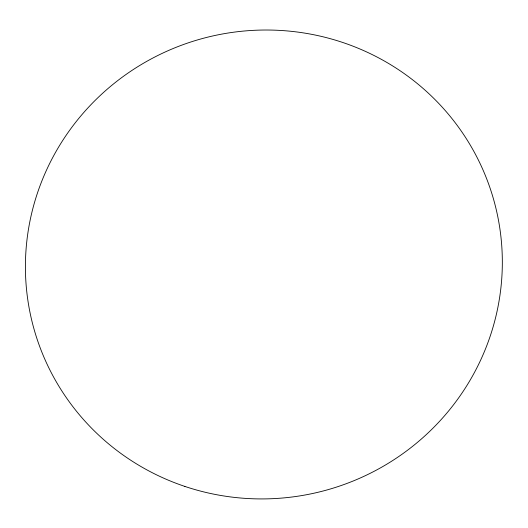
<?xml version="1.0" encoding="UTF-8"?>
<svg xmlns="http://www.w3.org/2000/svg" width="528" height="528" viewBox="0 0 528 528"><rect width="100%" height="100%" fill="white"/><g stroke="black" fill="none" stroke-linecap="round" stroke-linejoin="round"><path stroke-width="0.79" d="M184.886 486.427A238.762 234.148 -14.8 0 0 498.221 218.896A238.762 234.148 -14.8 0 0 108.511 88.084A238.762 234.148 -14.8 0 0 184.886 486.427"/></g></svg>
